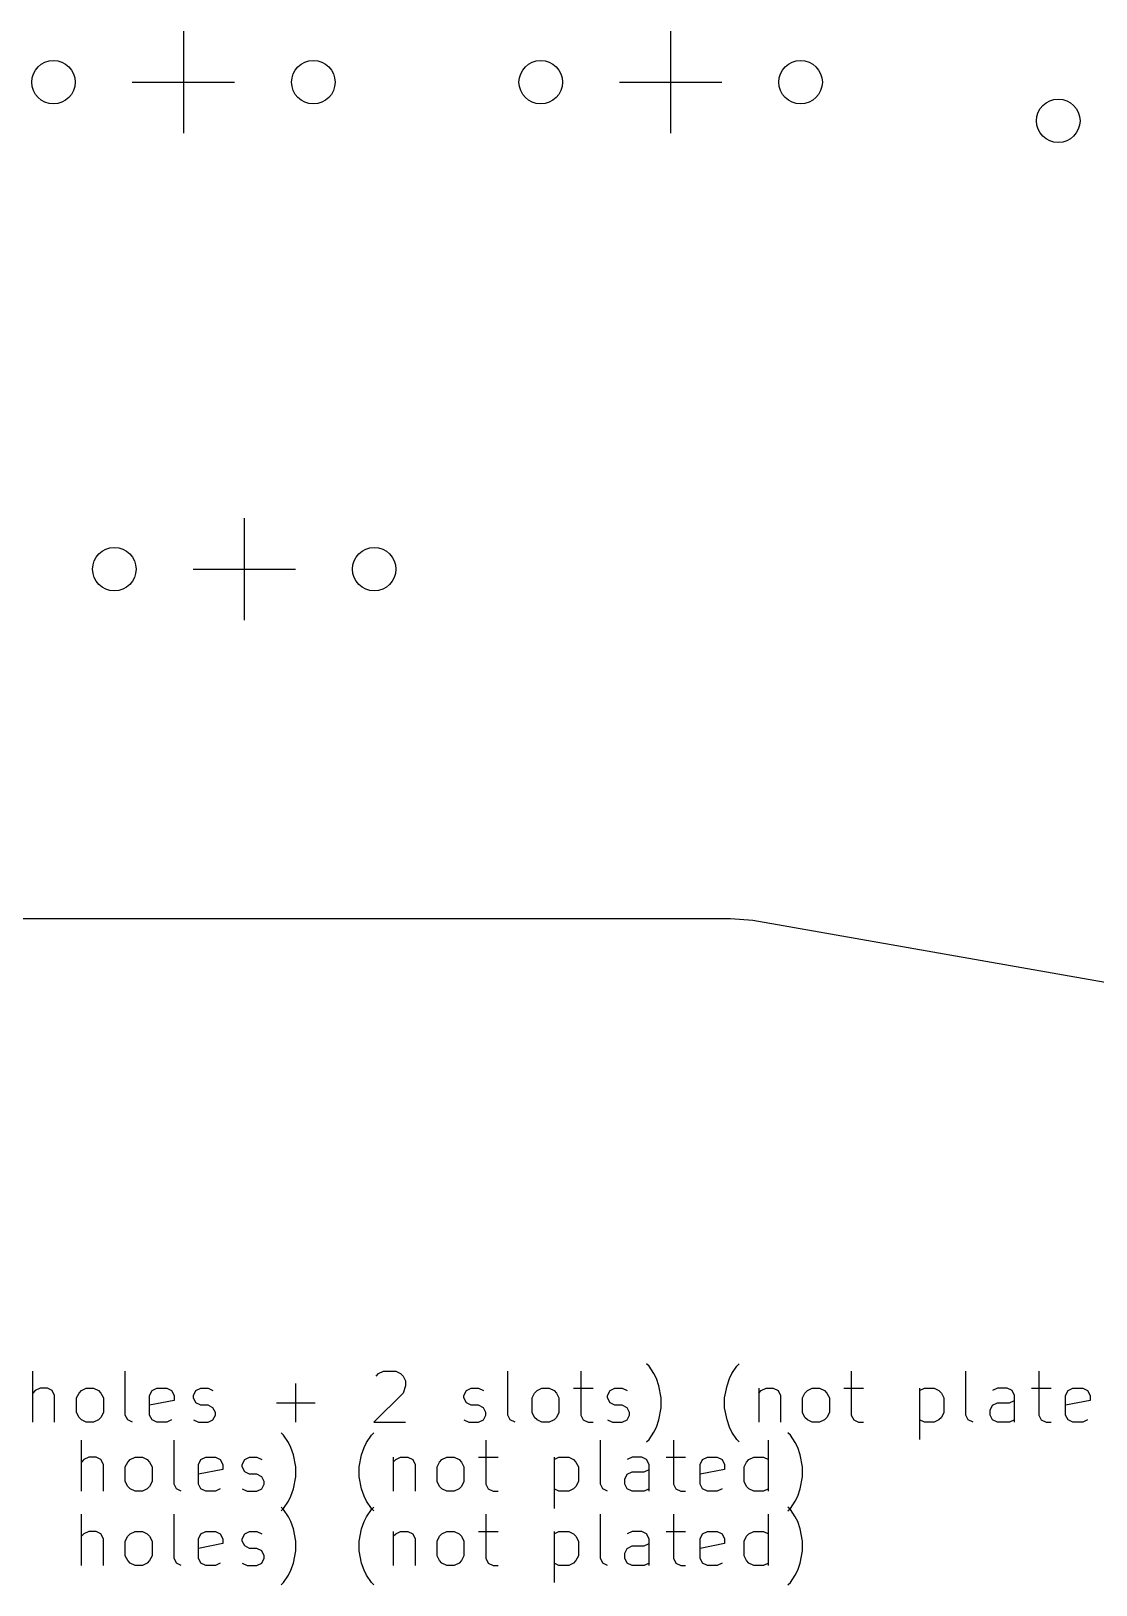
# Model space of a CAD drawing. Extents: x 52 to 383, y -186 to -68.
# Drawn here: x 93.5 to 135.1, y -186.2 to -125.4 of the extents above; entities that cross this region are included whole.
import ezdxf

# ---------------------------------------------------------------- set-up
doc = ezdxf.new("R2010")
doc.units = 0
doc.layers.add('BLACK', color=7, linetype='CONTINUOUS')

msp = doc.modelspace()

# ---------------------------------------------------------------- linework, layer by layer
at = {"layer": 'BLACK', "linetype": 'CONTINUOUS'}
for p, q in [((99.4365, -125.367), (99.4365, -129.367)), ((118.486, -125.367), (118.486, -129.367)), ((97.4365, -127.367), (101.436, -127.367)), ((116.486, -127.367), (120.486, -127.367)), ((101.818, -144.417), (101.818, -148.417)), ((99.8177, -146.417), (103.818, -146.417)), ((120.829, -160.091), (58.7374, -160.091)), ((121.696, -160.167), (120.829, -160.091)), ((191.113, -172.386), (121.696, -160.167)), ((93.5469, -179.791), (93.5469, -177.791)), ((97.1659, -179.506), (97.1659, -177.791)), ((106.975, -177.982), (107.071, -177.886)), ((107.071, -177.886), (107.261, -177.791)), ((107.261, -177.791), (107.737, -177.791)), ((107.737, -177.791), (107.928, -177.886)), ((107.928, -177.886), (108.023, -177.982)), ((108.023, -177.982), (108.118, -178.172)), ((112.118, -179.506), (112.118, -177.791)), ((114.975, -177.791), (114.975, -179.506)), ((117.642, -177.601), (117.547, -177.506)), ((117.833, -177.886), (117.642, -177.601)), ((117.928, -178.077), (117.833, -177.886)), ((118.023, -178.363), (117.928, -178.077)), ((120.69, -178.363), (120.785, -178.077)), ((120.785, -178.077), (120.88, -177.886)), ((120.88, -177.886), (121.071, -177.601)), ((121.071, -177.601), (121.166, -177.506)), ((125.547, -177.791), (125.547, -179.506)), ((130.023, -179.506), (130.023, -177.791)), ((132.88, -177.791), (132.88, -179.506)), ((93.6421, -178.553), (93.5469, -178.648)), ((93.8326, -178.458), (93.6421, -178.553)), ((94.1183, -178.458), (93.8326, -178.458)), ((94.3088, -178.553), (94.1183, -178.458)), ((94.404, -178.744), (94.3088, -178.553)), ((95.2612, -178.839), (95.3564, -178.648)), ((95.3564, -178.648), (95.4516, -178.553)), ((95.4516, -178.553), (95.6421, -178.458)), ((95.6421, -178.458), (95.9278, -178.458)), ((95.9278, -178.458), (96.1183, -178.553)), ((96.1183, -178.553), (96.2135, -178.648)), ((96.2135, -178.648), (96.3088, -178.839)), ((98.1183, -178.744), (98.2135, -178.553)), ((98.2135, -178.553), (98.404, -178.458)), ((98.404, -178.458), (98.785, -178.458)), ((98.785, -178.458), (98.9754, -178.553)), ((98.9754, -178.553), (99.0707, -178.744)), ((99.8326, -178.744), (99.9278, -178.553)), ((99.9278, -178.553), (100.118, -178.458)), ((100.118, -178.458), (100.404, -178.458)), ((100.404, -178.458), (100.594, -178.553)), ((103.833, -179.791), (103.833, -178.267)), ((108.023, -178.648), (106.88, -179.791)), ((108.118, -178.363), (108.023, -178.648)), ((108.118, -178.172), (108.118, -178.363)), ((110.404, -178.744), (110.499, -178.553)), ((110.499, -178.553), (110.69, -178.458)), ((110.69, -178.458), (110.975, -178.458)), ((110.975, -178.458), (111.166, -178.553)), ((113.071, -178.839), (113.166, -178.648)), ((113.166, -178.648), (113.261, -178.553)), ((113.261, -178.553), (113.452, -178.458)), ((113.452, -178.458), (113.737, -178.458)), ((113.737, -178.458), (113.928, -178.553)), ((113.928, -178.553), (114.023, -178.648)), ((114.023, -178.648), (114.118, -178.839)), ((114.69, -178.458), (115.452, -178.458)), ((116.023, -178.744), (116.118, -178.553)), ((116.118, -178.553), (116.309, -178.458)), ((116.309, -178.458), (116.594, -178.458)), ((116.594, -178.458), (116.785, -178.553)), ((118.118, -178.839), (118.023, -178.363)), ((120.594, -178.839), (120.69, -178.363)), ((121.928, -178.458), (121.928, -179.791)), ((121.928, -178.648), (122.023, -178.553)), ((122.023, -178.553), (122.214, -178.458)), ((122.214, -178.458), (122.499, -178.458)), ((122.499, -178.458), (122.69, -178.553)), ((122.69, -178.553), (122.785, -178.744)), ((123.642, -178.839), (123.737, -178.648)), ((123.737, -178.648), (123.833, -178.553)), ((123.833, -178.553), (124.023, -178.458)), ((124.023, -178.458), (124.309, -178.458)), ((124.309, -178.458), (124.499, -178.553)), ((124.499, -178.553), (124.594, -178.648)), ((124.594, -178.648), (124.69, -178.839)), ((125.261, -178.458), (126.023, -178.458)), ((128.214, -178.458), (128.214, -180.458)), ((128.214, -178.553), (128.404, -178.458)), ((128.404, -178.458), (128.785, -178.458)), ((128.785, -178.458), (128.975, -178.553)), ((128.975, -178.553), (129.071, -178.648)), ((129.071, -178.648), (129.166, -178.839)), ((131.261, -178.458), (131.071, -178.553)), ((131.642, -178.458), (131.261, -178.458)), ((131.833, -178.553), (131.642, -178.458)), ((131.928, -178.744), (131.833, -178.553)), ((132.594, -178.458), (133.356, -178.458)), ((133.928, -178.744), (134.023, -178.553)), ((134.023, -178.553), (134.214, -178.458)), ((134.214, -178.458), (134.594, -178.458)), ((134.594, -178.458), (134.785, -178.553)), ((134.785, -178.553), (134.88, -178.744)), ((94.404, -179.791), (94.404, -178.744)), ((95.2612, -179.41), (95.2612, -178.839)), ((96.3088, -178.839), (96.3088, -179.41)), ((98.1183, -179.506), (98.1183, -178.744)), ((99.0707, -178.934), (98.1183, -179.125)), ((99.0707, -178.744), (99.0707, -178.934)), ((99.8326, -178.839), (99.8326, -178.744)), ((99.9278, -179.029), (99.8326, -178.839)), ((100.118, -179.125), (99.9278, -179.029)), ((100.404, -179.125), (100.118, -179.125)), ((100.594, -179.22), (100.404, -179.125)), ((100.69, -179.41), (100.594, -179.22)), ((103.071, -179.029), (104.594, -179.029)), ((110.404, -178.839), (110.404, -178.744)), ((110.499, -179.029), (110.404, -178.839)), ((110.69, -179.125), (110.499, -179.029)), ((110.975, -179.125), (110.69, -179.125)), ((111.166, -179.22), (110.975, -179.125)), ((111.261, -179.41), (111.166, -179.22)), ((113.071, -179.41), (113.071, -178.839)), ((114.118, -178.839), (114.118, -179.41)), ((116.023, -178.839), (116.023, -178.744)), ((116.118, -179.029), (116.023, -178.839)), ((116.309, -179.125), (116.118, -179.029)), ((116.594, -179.125), (116.309, -179.125)), ((116.785, -179.22), (116.594, -179.125)), ((116.88, -179.41), (116.785, -179.22)), ((118.023, -179.696), (118.118, -179.22)), ((118.118, -179.22), (118.118, -178.839)), ((120.594, -179.22), (120.594, -178.839)), ((120.69, -179.696), (120.594, -179.22)), ((122.785, -178.744), (122.785, -179.791)), ((123.642, -179.41), (123.642, -178.839)), ((124.69, -178.839), (124.69, -179.41)), ((129.166, -178.839), (129.166, -179.41)), ((130.975, -179.315), (131.071, -179.125)), ((130.975, -179.506), (130.975, -179.315)), ((131.071, -179.125), (131.261, -179.029)), ((131.261, -179.029), (131.737, -179.029)), ((131.737, -179.029), (131.928, -178.934)), ((131.928, -179.791), (131.928, -178.744)), ((133.928, -179.506), (133.928, -178.744)), ((134.88, -178.934), (133.928, -179.125)), ((134.88, -178.744), (134.88, -178.934)), ((95.3564, -179.601), (95.2612, -179.41)), ((95.4516, -179.696), (95.3564, -179.601)), ((95.6421, -179.791), (95.4516, -179.696)), ((95.9278, -179.791), (95.6421, -179.791)), ((96.1183, -179.696), (95.9278, -179.791)), ((96.2135, -179.601), (96.1183, -179.696)), ((96.3088, -179.41), (96.2135, -179.601)), ((97.2612, -179.696), (97.1659, -179.506)), ((97.4516, -179.791), (97.2612, -179.696)), ((98.2135, -179.696), (98.1183, -179.506)), ((98.404, -179.791), (98.2135, -179.696)), ((98.785, -179.791), (98.404, -179.791)), ((98.9754, -179.696), (98.785, -179.791)), ((99.8326, -179.696), (100.023, -179.791)), ((100.023, -179.791), (100.404, -179.791)), ((100.404, -179.791), (100.594, -179.696)), ((100.594, -179.696), (100.69, -179.506)), ((100.69, -179.506), (100.69, -179.41)), ((106.88, -179.791), (108.118, -179.791)), ((110.404, -179.696), (110.594, -179.791)), ((110.594, -179.791), (110.975, -179.791)), ((110.975, -179.791), (111.166, -179.696)), ((111.166, -179.696), (111.261, -179.506)), ((111.261, -179.506), (111.261, -179.41)), ((112.214, -179.696), (112.118, -179.506)), ((112.404, -179.791), (112.214, -179.696)), ((113.166, -179.601), (113.071, -179.41)), ((113.261, -179.696), (113.166, -179.601)), ((113.452, -179.791), (113.261, -179.696)), ((113.737, -179.791), (113.452, -179.791)), ((113.928, -179.696), (113.737, -179.791)), ((114.023, -179.601), (113.928, -179.696)), ((114.118, -179.41), (114.023, -179.601)), ((114.975, -179.506), (115.071, -179.696)), ((115.071, -179.696), (115.261, -179.791)), ((115.261, -179.791), (115.452, -179.791)), ((116.023, -179.696), (116.214, -179.791)), ((116.214, -179.791), (116.594, -179.791)), ((116.594, -179.791), (116.785, -179.696)), ((116.785, -179.696), (116.88, -179.506)), ((116.88, -179.506), (116.88, -179.41)), ((117.928, -179.982), (118.023, -179.696)), ((120.785, -179.982), (120.69, -179.696)), ((123.737, -179.601), (123.642, -179.41)), ((123.833, -179.696), (123.737, -179.601)), ((124.023, -179.791), (123.833, -179.696)), ((124.309, -179.791), (124.023, -179.791)), ((124.499, -179.696), (124.309, -179.791)), ((124.594, -179.601), (124.499, -179.696)), ((124.69, -179.41), (124.594, -179.601)), ((125.547, -179.506), (125.642, -179.696)), ((125.642, -179.696), (125.833, -179.791)), ((125.833, -179.791), (126.023, -179.791)), ((128.404, -179.791), (128.214, -179.696)), ((128.785, -179.791), (128.404, -179.791)), ((128.975, -179.696), (128.785, -179.791)), ((129.071, -179.601), (128.975, -179.696)), ((129.166, -179.41), (129.071, -179.601)), ((130.118, -179.696), (130.023, -179.506)), ((130.309, -179.791), (130.118, -179.696)), ((131.071, -179.696), (130.975, -179.506)), ((131.261, -179.791), (131.071, -179.696)), ((131.737, -179.791), (131.261, -179.791)), ((131.928, -179.696), (131.737, -179.791)), ((132.88, -179.506), (132.975, -179.696)), ((132.975, -179.696), (133.166, -179.791)), ((133.166, -179.791), (133.356, -179.791)), ((134.023, -179.696), (133.928, -179.506)), ((134.214, -179.791), (134.023, -179.696)), ((134.594, -179.791), (134.214, -179.791)), ((134.785, -179.696), (134.594, -179.791)), ((95.4516, -182.491), (95.4516, -180.491)), ((99.0707, -182.206), (99.0707, -180.491)), ((103.356, -180.301), (103.261, -180.206)), ((103.547, -180.586), (103.356, -180.301)), ((106.594, -180.586), (106.785, -180.301)), ((106.785, -180.301), (106.88, -180.206)), ((111.261, -180.491), (111.261, -182.206)), ((115.737, -182.206), (115.737, -180.491)), ((117.547, -180.553), (117.642, -180.458)), ((117.642, -180.458), (117.833, -180.172)), ((117.833, -180.172), (117.928, -179.982)), ((118.594, -180.491), (118.594, -182.206)), ((120.88, -180.172), (120.785, -179.982)), ((121.071, -180.458), (120.88, -180.172)), ((121.166, -180.553), (121.071, -180.458)), ((122.309, -182.491), (122.309, -180.491)), ((123.166, -180.301), (123.071, -180.206)), ((123.356, -180.586), (123.166, -180.301)), ((103.642, -180.777), (103.547, -180.586)), ((103.737, -181.063), (103.642, -180.777)), ((103.833, -181.539), (103.737, -181.063)), ((106.309, -181.539), (106.404, -181.063)), ((106.404, -181.063), (106.499, -180.777)), ((106.499, -180.777), (106.594, -180.586)), ((123.452, -180.777), (123.356, -180.586)), ((123.547, -181.063), (123.452, -180.777)), ((123.642, -181.539), (123.547, -181.063)), ((95.5469, -181.253), (95.4516, -181.348)), ((95.7373, -181.158), (95.5469, -181.253)), ((96.0231, -181.158), (95.7373, -181.158)), ((96.2135, -181.253), (96.0231, -181.158)), ((96.3088, -181.444), (96.2135, -181.253)), ((96.3088, -182.491), (96.3088, -181.444)), ((97.1659, -181.539), (97.2612, -181.348)), ((97.1659, -182.11), (97.1659, -181.539)), ((97.2612, -181.348), (97.3564, -181.253)), ((97.3564, -181.253), (97.5469, -181.158)), ((97.5469, -181.158), (97.8326, -181.158)), ((97.8326, -181.158), (98.0231, -181.253)), ((98.0231, -181.253), (98.1183, -181.348)), ((98.1183, -181.348), (98.2135, -181.539)), ((98.2135, -181.539), (98.2135, -182.11)), ((100.023, -181.444), (100.118, -181.253)), ((100.023, -182.206), (100.023, -181.444)), ((100.975, -181.634), (100.023, -181.825)), ((100.118, -181.253), (100.309, -181.158)), ((100.309, -181.158), (100.69, -181.158)), ((100.69, -181.158), (100.88, -181.253)), ((100.88, -181.253), (100.975, -181.444)), ((100.975, -181.444), (100.975, -181.634)), ((101.737, -181.444), (101.833, -181.253)), ((101.737, -181.539), (101.737, -181.444)), ((101.833, -181.729), (101.737, -181.539)), ((101.833, -181.253), (102.023, -181.158)), ((102.023, -181.825), (101.833, -181.729)), ((102.023, -181.158), (102.309, -181.158)), ((102.309, -181.158), (102.499, -181.253)), ((103.833, -181.92), (103.833, -181.539)), ((106.309, -181.92), (106.309, -181.539)), ((107.642, -181.158), (107.642, -182.491)), ((107.642, -181.348), (107.737, -181.253)), ((107.737, -181.253), (107.928, -181.158)), ((107.928, -181.158), (108.214, -181.158)), ((108.214, -181.158), (108.404, -181.253)), ((108.404, -181.253), (108.499, -181.444)), ((108.499, -181.444), (108.499, -182.491)), ((109.356, -181.539), (109.452, -181.348)), ((109.356, -182.11), (109.356, -181.539)), ((109.452, -181.348), (109.547, -181.253)), ((109.547, -181.253), (109.737, -181.158)), ((109.737, -181.158), (110.023, -181.158)), ((110.023, -181.158), (110.214, -181.253)), ((110.214, -181.253), (110.309, -181.348)), ((110.309, -181.348), (110.404, -181.539)), ((110.404, -181.539), (110.404, -182.11)), ((110.975, -181.158), (111.737, -181.158)), ((113.928, -181.158), (113.928, -183.158)), ((113.928, -181.253), (114.118, -181.158)), ((114.118, -181.158), (114.499, -181.158)), ((114.499, -181.158), (114.69, -181.253)), ((114.69, -181.253), (114.785, -181.348)), ((114.785, -181.348), (114.88, -181.539)), ((114.88, -181.539), (114.88, -182.11)), ((116.975, -181.158), (116.785, -181.253)), ((116.785, -181.825), (116.975, -181.729)), ((117.356, -181.158), (116.975, -181.158)), ((116.975, -181.729), (117.452, -181.729)), ((117.547, -181.253), (117.356, -181.158)), ((117.452, -181.729), (117.642, -181.634)), ((117.642, -181.444), (117.547, -181.253)), ((117.642, -182.491), (117.642, -181.444)), ((118.309, -181.158), (119.071, -181.158)), ((119.642, -181.444), (119.737, -181.253)), ((119.642, -182.206), (119.642, -181.444)), ((120.594, -181.634), (119.642, -181.825)), ((119.737, -181.253), (119.928, -181.158)), ((119.928, -181.158), (120.309, -181.158)), ((120.309, -181.158), (120.499, -181.253)), ((120.499, -181.253), (120.594, -181.444)), ((120.594, -181.444), (120.594, -181.634)), ((121.356, -181.539), (121.452, -181.348)), ((121.356, -182.11), (121.356, -181.539)), ((121.452, -181.348), (121.547, -181.253)), ((121.547, -181.253), (121.737, -181.158)), ((121.737, -181.158), (122.118, -181.158)), ((122.118, -181.158), (122.309, -181.253)), ((123.642, -181.92), (123.642, -181.539)), ((97.2612, -182.301), (97.1659, -182.11)), ((97.3564, -182.396), (97.2612, -182.301)), ((98.1183, -182.301), (98.0231, -182.396)), ((98.2135, -182.11), (98.1183, -182.301)), ((99.1659, -182.396), (99.0707, -182.206)), ((100.118, -182.396), (100.023, -182.206)), ((102.309, -181.825), (102.023, -181.825)), ((102.499, -181.92), (102.309, -181.825)), ((102.594, -182.11), (102.499, -181.92)), ((102.499, -182.396), (102.594, -182.206)), ((102.594, -182.206), (102.594, -182.11)), ((103.737, -182.396), (103.833, -181.92)), ((106.404, -182.396), (106.309, -181.92)), ((109.452, -182.301), (109.356, -182.11)), ((109.547, -182.396), (109.452, -182.301)), ((110.309, -182.301), (110.214, -182.396)), ((110.404, -182.11), (110.309, -182.301)), ((111.261, -182.206), (111.356, -182.396)), ((114.785, -182.301), (114.69, -182.396)), ((114.88, -182.11), (114.785, -182.301)), ((115.833, -182.396), (115.737, -182.206)), ((116.69, -182.015), (116.785, -181.825)), ((116.69, -182.206), (116.69, -182.015)), ((116.785, -182.396), (116.69, -182.206)), ((118.594, -182.206), (118.69, -182.396)), ((119.737, -182.396), (119.642, -182.206)), ((121.452, -182.301), (121.356, -182.11)), ((121.547, -182.396), (121.452, -182.301)), ((123.547, -182.396), (123.642, -181.92)), ((97.5469, -182.491), (97.3564, -182.396)), ((97.8326, -182.491), (97.5469, -182.491)), ((98.0231, -182.396), (97.8326, -182.491)), ((99.3564, -182.491), (99.1659, -182.396)), ((100.309, -182.491), (100.118, -182.396)), ((100.69, -182.491), (100.309, -182.491)), ((100.88, -182.396), (100.69, -182.491)), ((101.737, -182.396), (101.928, -182.491)), ((101.928, -182.491), (102.309, -182.491)), ((102.309, -182.491), (102.499, -182.396)), ((103.356, -183.158), (103.547, -182.872)), ((103.547, -182.872), (103.642, -182.682)), ((103.642, -182.682), (103.737, -182.396)), ((106.499, -182.682), (106.404, -182.396)), ((106.594, -182.872), (106.499, -182.682)), ((106.785, -183.158), (106.594, -182.872)), ((109.737, -182.491), (109.547, -182.396)), ((110.023, -182.491), (109.737, -182.491)), ((110.214, -182.396), (110.023, -182.491)), ((111.356, -182.396), (111.547, -182.491)), ((111.547, -182.491), (111.737, -182.491)), ((114.118, -182.491), (113.928, -182.396)), ((114.499, -182.491), (114.118, -182.491)), ((114.69, -182.396), (114.499, -182.491)), ((116.023, -182.491), (115.833, -182.396)), ((116.975, -182.491), (116.785, -182.396)), ((117.452, -182.491), (116.975, -182.491)), ((117.642, -182.396), (117.452, -182.491)), ((118.69, -182.396), (118.88, -182.491)), ((118.88, -182.491), (119.071, -182.491)), ((119.928, -182.491), (119.737, -182.396)), ((120.309, -182.491), (119.928, -182.491)), ((120.499, -182.396), (120.309, -182.491)), ((121.737, -182.491), (121.547, -182.396)), ((122.118, -182.491), (121.737, -182.491)), ((122.309, -182.396), (122.118, -182.491)), ((123.166, -183.158), (123.356, -182.872)), ((123.356, -182.872), (123.452, -182.682)), ((123.452, -182.682), (123.547, -182.396)), ((95.4516, -185.391), (95.4516, -183.391)), ((99.0707, -185.106), (99.0707, -183.391)), ((103.356, -183.201), (103.261, -183.106)), ((103.261, -183.253), (103.356, -183.158)), ((103.547, -183.486), (103.356, -183.201)), ((103.642, -183.677), (103.547, -183.486)), ((106.499, -183.677), (106.594, -183.486)), ((106.594, -183.486), (106.785, -183.201)), ((106.785, -183.201), (106.88, -183.106)), ((106.88, -183.253), (106.785, -183.158)), ((111.261, -183.391), (111.261, -185.106)), ((115.737, -185.106), (115.737, -183.391)), ((118.594, -183.391), (118.594, -185.106)), ((122.309, -185.391), (122.309, -183.391)), ((123.166, -183.201), (123.071, -183.106)), ((123.071, -183.253), (123.166, -183.158)), ((123.356, -183.486), (123.166, -183.201)), ((123.452, -183.677), (123.356, -183.486)), ((95.5469, -184.153), (95.4516, -184.248)), ((95.7373, -184.058), (95.5469, -184.153)), ((96.0231, -184.058), (95.7373, -184.058)), ((96.2135, -184.153), (96.0231, -184.058)), ((96.3088, -184.344), (96.2135, -184.153)), ((97.2612, -184.248), (97.3564, -184.153)), ((97.3564, -184.153), (97.5469, -184.058)), ((97.5469, -184.058), (97.8326, -184.058)), ((97.8326, -184.058), (98.0231, -184.153)), ((98.0231, -184.153), (98.1183, -184.248)), ((100.023, -184.344), (100.118, -184.153)), ((100.118, -184.153), (100.309, -184.058)), ((100.309, -184.058), (100.69, -184.058)), ((100.69, -184.058), (100.88, -184.153)), ((100.88, -184.153), (100.975, -184.344)), ((101.737, -184.344), (101.833, -184.153)), ((101.833, -184.153), (102.023, -184.058)), ((102.023, -184.058), (102.309, -184.058)), ((102.309, -184.058), (102.499, -184.153)), ((103.737, -183.963), (103.642, -183.677)), ((103.833, -184.439), (103.737, -183.963)), ((106.309, -184.439), (106.404, -183.963)), ((106.404, -183.963), (106.499, -183.677)), ((107.642, -184.058), (107.642, -185.391)), ((107.642, -184.248), (107.737, -184.153)), ((107.737, -184.153), (107.928, -184.058)), ((107.928, -184.058), (108.214, -184.058)), ((108.214, -184.058), (108.404, -184.153)), ((108.404, -184.153), (108.499, -184.344)), ((109.452, -184.248), (109.547, -184.153)), ((109.547, -184.153), (109.737, -184.058)), ((109.737, -184.058), (110.023, -184.058)), ((110.023, -184.058), (110.214, -184.153)), ((110.214, -184.153), (110.309, -184.248)), ((110.975, -184.058), (111.737, -184.058)), ((113.928, -184.058), (113.928, -186.058)), ((113.928, -184.153), (114.118, -184.058)), ((114.118, -184.058), (114.499, -184.058)), ((114.499, -184.058), (114.69, -184.153)), ((114.69, -184.153), (114.785, -184.248)), ((116.975, -184.058), (116.785, -184.153)), ((117.356, -184.058), (116.975, -184.058)), ((117.547, -184.153), (117.356, -184.058)), ((117.642, -184.344), (117.547, -184.153)), ((118.309, -184.058), (119.071, -184.058)), ((119.642, -184.344), (119.737, -184.153)), ((119.737, -184.153), (119.928, -184.058)), ((119.928, -184.058), (120.309, -184.058)), ((120.309, -184.058), (120.499, -184.153)), ((120.499, -184.153), (120.594, -184.344)), ((121.452, -184.248), (121.547, -184.153)), ((121.547, -184.153), (121.737, -184.058)), ((121.737, -184.058), (122.118, -184.058)), ((122.118, -184.058), (122.309, -184.153)), ((123.547, -183.963), (123.452, -183.677)), ((123.642, -184.439), (123.547, -183.963)), ((96.3088, -185.391), (96.3088, -184.344)), ((97.1659, -184.439), (97.2612, -184.248)), ((97.1659, -185.01), (97.1659, -184.439)), ((98.1183, -184.248), (98.2135, -184.439)), ((98.2135, -184.439), (98.2135, -185.01)), ((100.023, -185.106), (100.023, -184.344)), ((100.975, -184.534), (100.023, -184.725)), ((100.975, -184.344), (100.975, -184.534)), ((101.737, -184.439), (101.737, -184.344)), ((101.833, -184.629), (101.737, -184.439)), ((102.023, -184.725), (101.833, -184.629)), ((102.309, -184.725), (102.023, -184.725)), ((102.499, -184.82), (102.309, -184.725)), ((103.833, -184.82), (103.833, -184.439)), ((106.309, -184.82), (106.309, -184.439)), ((108.499, -184.344), (108.499, -185.391)), ((109.356, -184.439), (109.452, -184.248)), ((109.356, -185.01), (109.356, -184.439)), ((110.309, -184.248), (110.404, -184.439)), ((110.404, -184.439), (110.404, -185.01)), ((114.785, -184.248), (114.88, -184.439)), ((114.88, -184.439), (114.88, -185.01)), ((116.69, -184.915), (116.785, -184.725)), ((116.785, -184.725), (116.975, -184.629)), ((116.975, -184.629), (117.452, -184.629)), ((117.452, -184.629), (117.642, -184.534)), ((117.642, -185.391), (117.642, -184.344)), ((119.642, -185.106), (119.642, -184.344)), ((120.594, -184.534), (119.642, -184.725)), ((120.594, -184.344), (120.594, -184.534)), ((121.356, -184.439), (121.452, -184.248)), ((121.356, -185.01), (121.356, -184.439)), ((123.642, -184.82), (123.642, -184.439)), ((97.2612, -185.201), (97.1659, -185.01)), ((97.3564, -185.296), (97.2612, -185.201)), ((97.5469, -185.391), (97.3564, -185.296)), ((97.8326, -185.391), (97.5469, -185.391)), ((98.0231, -185.296), (97.8326, -185.391)), ((98.1183, -185.201), (98.0231, -185.296)), ((98.2135, -185.01), (98.1183, -185.201)), ((99.1659, -185.296), (99.0707, -185.106)), ((99.3564, -185.391), (99.1659, -185.296)), ((100.118, -185.296), (100.023, -185.106)), ((100.309, -185.391), (100.118, -185.296)), ((100.69, -185.391), (100.309, -185.391)), ((100.88, -185.296), (100.69, -185.391)), ((101.737, -185.296), (101.928, -185.391)), ((101.928, -185.391), (102.309, -185.391)), ((102.309, -185.391), (102.499, -185.296)), ((102.594, -185.01), (102.499, -184.82)), ((102.499, -185.296), (102.594, -185.106)), ((102.594, -185.106), (102.594, -185.01)), ((103.642, -185.582), (103.737, -185.296)), ((103.737, -185.296), (103.833, -184.82)), ((106.404, -185.296), (106.309, -184.82)), ((106.499, -185.582), (106.404, -185.296)), ((109.452, -185.201), (109.356, -185.01)), ((109.547, -185.296), (109.452, -185.201)), ((109.737, -185.391), (109.547, -185.296)), ((110.023, -185.391), (109.737, -185.391)), ((110.214, -185.296), (110.023, -185.391)), ((110.309, -185.201), (110.214, -185.296)), ((110.404, -185.01), (110.309, -185.201)), ((111.261, -185.106), (111.356, -185.296)), ((111.356, -185.296), (111.547, -185.391)), ((111.547, -185.391), (111.737, -185.391)), ((114.118, -185.391), (113.928, -185.296)), ((114.499, -185.391), (114.118, -185.391)), ((114.69, -185.296), (114.499, -185.391)), ((114.785, -185.201), (114.69, -185.296)), ((114.88, -185.01), (114.785, -185.201)), ((115.833, -185.296), (115.737, -185.106)), ((116.023, -185.391), (115.833, -185.296)), ((116.69, -185.106), (116.69, -184.915)), ((116.785, -185.296), (116.69, -185.106)), ((116.975, -185.391), (116.785, -185.296)), ((117.452, -185.391), (116.975, -185.391)), ((117.642, -185.296), (117.452, -185.391)), ((118.594, -185.106), (118.69, -185.296)), ((118.69, -185.296), (118.88, -185.391)), ((118.88, -185.391), (119.071, -185.391)), ((119.737, -185.296), (119.642, -185.106)), ((119.928, -185.391), (119.737, -185.296)), ((120.309, -185.391), (119.928, -185.391)), ((120.499, -185.296), (120.309, -185.391)), ((121.452, -185.201), (121.356, -185.01)), ((121.547, -185.296), (121.452, -185.201)), ((121.737, -185.391), (121.547, -185.296)), ((122.118, -185.391), (121.737, -185.391)), ((122.309, -185.296), (122.118, -185.391)), ((123.452, -185.582), (123.547, -185.296)), ((123.547, -185.296), (123.642, -184.82)), ((103.356, -186.058), (103.547, -185.772)), ((103.547, -185.772), (103.642, -185.582)), ((106.594, -185.772), (106.499, -185.582)), ((106.785, -186.058), (106.594, -185.772)), ((123.166, -186.058), (123.356, -185.772)), ((123.356, -185.772), (123.452, -185.582)), ((103.261, -186.153), (103.356, -186.058)), ((106.88, -186.153), (106.785, -186.058)), ((123.071, -186.153), (123.166, -186.058))]:
    msp.add_line(p, q, dxfattribs=at)
at = {"layer": 'BLACK'}
for centre in [(94.3565, -127.367), (104.516, -127.367), (113.406, -127.367), (123.566, -127.367), (133.64, -128.876), (96.7377, -146.417), (106.898, -146.417)]:
    msp.add_circle(centre, 0.85, dxfattribs=at)

doc.saveas('drawing.dxf')
